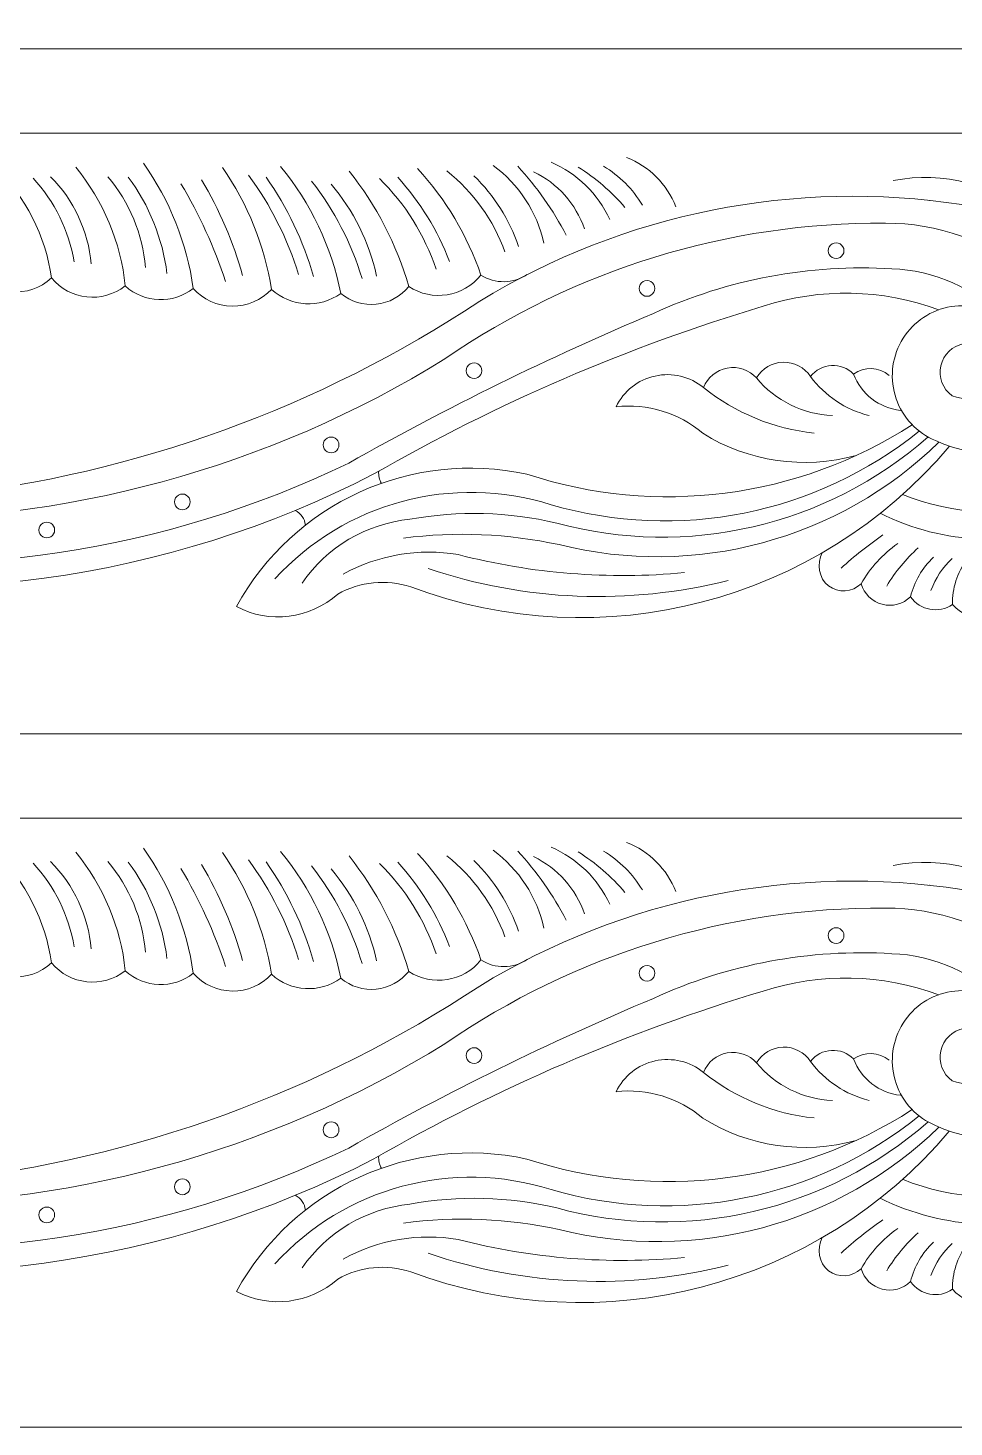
# Model space of a CAD drawing. Header units: millimetres. Extents: x 4338 to 4582, y 3188 to 3439.
# Drawn here: x 4460.5 to 4501, y 3316.9 to 3378 of the extents above; entities that cross this region are included whole.
import ezdxf

# ---------------------------------------------------------------- set-up
doc = ezdxf.new("R2010")
doc.units = ezdxf.units.MM
doc.header["$MEASUREMENT"] = 0
doc.layers.add('SITARA ALL', color=18, linetype='Continuous', true_color=0x000000)

msp = doc.modelspace()

# ---------------------------------------------------------------- linework, layer by layer
at = {"layer": 'SITARA ALL', "lineweight": 9}
for points, knots in [([(4337.525, 3438.894), (4337.525, 3438.894), (4581.525, 3438.894), (4581.525, 3438.894), (4581.525, 3438.894), (4581.525, 3316.894), (4581.525, 3316.894), (4581.525, 3316.894), (4337.525, 3316.894), (4337.525, 3316.894), (4337.525, 3316.894), (4337.525, 3438.894), (4337.525, 3438.894)], [0, 0, 0, 0, 0.25, 0.25, 0.25, 0.5, 0.5, 0.5, 0.75, 0.75, 0.75, 1, 1, 1, 1]), ([(4539.525, 3349.167), (4539.525, 3349.167), (4535.762, 3349.167), (4535.762, 3349.167), (4535.762, 3349.167), (4535.762, 3373.394), (4535.762, 3373.394), (4535.762, 3373.394), (4439.525, 3373.394), (4439.525, 3373.394), (4439.525, 3373.394), (4343.288, 3373.394), (4343.288, 3373.394), (4343.288, 3373.394), (4343.288, 3349.167), (4343.288, 3349.167), (4343.288, 3349.167), (4339.525, 3349.167), (4339.525, 3349.167), (4339.525, 3349.167), (4339.525, 3377.076), (4339.525, 3377.076)], [0, 0, 0, 0, 0.125, 0.125, 0.125, 0.25, 0.25, 0.25, 0.375, 0.375, 0.375, 0.5, 0.5, 0.5, 0.625, 0.625, 0.625, 0.75, 0.75, 0.75, 1, 1, 1, 1]), ([(4539.525, 3377.076), (4539.525, 3377.076), (4539.525, 3349.167), (4539.525, 3349.167), (4539.525, 3349.167), (4539.525, 3377.076), (4539.525, 3377.076), (4539.525, 3377.076), (4439.525, 3377.076), (4439.525, 3377.076), (4439.525, 3377.076), (4339.525, 3377.076), (4339.525, 3377.076), (4339.525, 3377.076), (4339.525, 3349.167), (4339.525, 3349.167)], [0, 0, 0, 0, 0.166667, 0.166667, 0.166667, 0.333333, 0.333333, 0.333333, 0.5, 0.5, 0.5, 0.666667, 0.666667, 0.666667, 1, 1, 1, 1]), ([(4451.101, 3372.088), (4452.962, 3371.255), (4454.39, 3369.678), (4455.037, 3367.744), (4455.384, 3367.236), (4455.941, 3366.911), (4456.553, 3366.857), (4457.166, 3366.802), (4457.768, 3367.023), (4458.199, 3367.461), (4458.561, 3366.914), (4459.146, 3366.556), (4459.798, 3366.481), (4460.449, 3366.407), (4461.098, 3366.621), (4461.574, 3367.072), (4462.381, 3366.107), (4463.805, 3365.953), (4464.799, 3366.725), (4465.629, 3365.968), (4466.884, 3365.921), (4467.767, 3366.616)], [0, 0, 0, 0, 0.125, 0.125, 0.125, 0.25, 0.25, 0.25, 0.375, 0.375, 0.375, 0.5, 0.5, 0.5, 0.625, 0.625, 0.625, 0.75, 0.75, 0.75, 1, 1, 1, 1]), ([(4465.59, 3372.084), (4466.74, 3370.46), (4467.486, 3368.585), (4467.767, 3366.616), (4468.2, 3366.131), (4468.817, 3365.851), (4469.468, 3365.843), (4470.118, 3365.835), (4470.739, 3366.098), (4471.184, 3366.573), (4470.88, 3368.485), (4470.15, 3370.303), (4469.047, 3371.895)], [0, 0, 0, 0, 0.2, 0.2, 0.2, 0.4, 0.4, 0.4, 0.6, 0.6, 0.6, 1, 1, 1, 1]), ([(4445.383, 3360.957), (4444.872, 3361.006), (4444.371, 3360.789), (4444.057, 3360.383), (4443.743, 3359.976), (4443.658, 3359.442), (4443.835, 3358.96), (4444.464, 3356.766), (4446.41, 3355.21), (4448.689, 3355.081), (4457.51, 3353.752), (4466.523, 3355.111), (4474.559, 3358.987), (4478.866, 3361.423), (4483.313, 3363.606), (4487.875, 3365.523), (4491.13, 3367.022), (4494.707, 3367.692), (4498.284, 3367.473), (4500.139, 3367.417), (4501.898, 3366.626), (4503.174, 3365.276), (4502.465, 3365.791), (4501.571, 3365.979), (4500.715, 3365.791), (4499.86, 3365.604), (4499.128, 3365.064), (4498.7, 3364.3), (4498.272, 3363.536), (4498.191, 3362.626), (4498.477, 3361.798), (4498.764, 3360.971), (4499.386, 3360.307), (4500.195, 3359.972), (4502.137, 3359.012), (4504.48, 3359.451), (4505.943, 3361.05), (4507.405, 3362.648), (4507.673, 3364.959), (4506.545, 3366.809), (4505.399, 3368.664), (4503.504, 3369.93), (4501.351, 3370.276), (4494.048, 3371.404), (4486.586, 3369.911), (4480.281, 3366.058), (4473.277, 3361.42), (4465.267, 3358.512), (4456.918, 3357.574), (4453.618, 3357.217), (4450.279, 3357.578), (4447.131, 3358.632)], [0, 0, 0, 0, 0.055556, 0.055556, 0.055556, 0.111111, 0.111111, 0.111111, 0.166667, 0.166667, 0.166667, 0.222222, 0.222222, 0.222222, 0.277778, 0.277778, 0.277778, 0.333333, 0.333333, 0.333333, 0.388889, 0.388889, 0.388889, 0.444444, 0.444444, 0.444444, 0.5, 0.5, 0.5, 0.555556, 0.555556, 0.555556, 0.611111, 0.611111, 0.611111, 0.666667, 0.666667, 0.666667, 0.722222, 0.722222, 0.722222, 0.777778, 0.777778, 0.777778, 0.833333, 0.833333, 0.833333, 0.888889, 0.888889, 0.888889, 1, 1, 1, 1]), ([(4482.361, 3367.222), (4481.751, 3366.814), (4480.958, 3366.806), (4480.339, 3367.199), (4479.574, 3366.244), (4478.204, 3366.029), (4477.181, 3366.702), (4476.651, 3368.537), (4475.766, 3370.248), (4474.576, 3371.742)], [0, 0, 0, 0, 0.25, 0.25, 0.25, 0.5, 0.5, 0.5, 1, 1, 1, 1]), ([(4502.006, 3361.609), (4503.363, 3361.593), (4504.59, 3362.416), (4505.089, 3363.677), (4505.589, 3364.939), (4505.278, 3366.36), (4504.278, 3367.276), (4502.495, 3368.695), (4500.285, 3369.468), (4498.007, 3369.468), (4491.135, 3369.51), (4484.42, 3367.442), (4478.765, 3363.538), (4471.05, 3358.77), (4462.114, 3356.339), (4453.048, 3356.539), (4450.609, 3356.586), (4448.21, 3357.178), (4446.03, 3358.271)], [0, 0, 0, 0, 0.142857, 0.142857, 0.142857, 0.285714, 0.285714, 0.285714, 0.428571, 0.428571, 0.428571, 0.571429, 0.571429, 0.571429, 0.714286, 0.714286, 0.714286, 1, 1, 1, 1]), ([(4496.196, 3368.264), (4496.196, 3368.387), (4496.13, 3368.5), (4496.024, 3368.562), (4495.917, 3368.623), (4495.786, 3368.623), (4495.68, 3368.562), (4495.573, 3368.5), (4495.508, 3368.387), (4495.508, 3368.264), (4495.508, 3368.141), (4495.573, 3368.027), (4495.68, 3367.966), (4495.786, 3367.905), (4495.917, 3367.905), (4496.024, 3367.966), (4496.13, 3368.027), (4496.196, 3368.141), (4496.196, 3368.264)], [0, 0, 0, 0, 0.166667, 0.166667, 0.166667, 0.333333, 0.333333, 0.333333, 0.5, 0.5, 0.5, 0.666667, 0.666667, 0.666667, 0.833333, 0.833333, 0.833333, 1, 1, 1, 1]), ([(4446.334, 3360.5), (4445.868, 3360.963), (4445.121, 3360.979), (4444.635, 3360.538), (4444.148, 3360.096), (4443.942, 3359.585), (4444.359, 3359.077), (4445.048, 3358.272), (4446.238, 3358.129), (4447.098, 3358.746), (4447.959, 3359.364), (4448.32, 3360.311), (4447.779, 3361.222), (4447.051, 3362.241), (4445.747, 3362.671), (4444.556, 3362.284), (4443.365, 3361.898), (4442.562, 3360.82), (4442.572, 3359.568), (4442.396, 3357.237), (4443.894, 3355.111), (4446.149, 3354.496), (4456.159, 3352.408), (4466.577, 3353.825), (4475.664, 3358.514), (4481.03, 3361.605), (4486.738, 3364.062), (4492.67, 3365.838), (4495.169, 3366.65), (4497.871, 3366.595), (4500.335, 3365.683)], [0, 0, 0, 0, 0.090909, 0.090909, 0.090909, 0.181818, 0.181818, 0.181818, 0.272727, 0.272727, 0.272727, 0.363636, 0.363636, 0.363636, 0.454545, 0.454545, 0.454545, 0.545455, 0.545455, 0.545455, 0.636364, 0.636364, 0.636364, 0.727273, 0.727273, 0.727273, 0.818182, 0.818182, 0.818182, 1, 1, 1, 1]), ([(4471.184, 3366.573), (4472.026, 3365.806), (4473.289, 3365.734), (4474.212, 3366.4), (4474.644, 3366.039), (4475.203, 3365.868), (4475.762, 3365.926), (4476.321, 3365.983), (4476.832, 3366.262), (4477.181, 3366.702)], [0, 0, 0, 0, 0.25, 0.25, 0.25, 0.5, 0.5, 0.5, 1, 1, 1, 1]), ([(4487.936, 3366.618), (4487.936, 3366.741), (4487.87, 3366.855), (4487.764, 3366.916), (4487.657, 3366.977), (4487.526, 3366.977), (4487.42, 3366.916), (4487.313, 3366.855), (4487.248, 3366.741), (4487.248, 3366.618), (4487.248, 3366.495), (4487.313, 3366.382), (4487.42, 3366.32), (4487.526, 3366.259), (4487.657, 3366.259), (4487.764, 3366.32), (4487.87, 3366.382), (4487.936, 3366.495), (4487.936, 3366.618)], [0, 0, 0, 0, 0.166667, 0.166667, 0.166667, 0.333333, 0.333333, 0.333333, 0.5, 0.5, 0.5, 0.666667, 0.666667, 0.666667, 0.833333, 0.833333, 0.833333, 1, 1, 1, 1]), ([(4501.439, 3364.208), (4500.94, 3364.113), (4500.544, 3363.731), (4500.432, 3363.235), (4500.32, 3362.739), (4500.506, 3362.228), (4500.917, 3361.928), (4501.97, 3361.529), (4503.149, 3362.043), (4503.573, 3363.087), (4503.997, 3364.13), (4504.207, 3364.828), (4503.174, 3365.276)], [0, 0, 0, 0, 0.2, 0.2, 0.2, 0.4, 0.4, 0.4, 0.6, 0.6, 0.6, 1, 1, 1, 1]), ([(4480.378, 3363.024), (4480.378, 3363.147), (4480.312, 3363.26), (4480.206, 3363.322), (4480.1, 3363.383), (4479.969, 3363.383), (4479.862, 3363.322), (4479.756, 3363.26), (4479.69, 3363.147), (4479.69, 3363.024), (4479.69, 3362.901), (4479.756, 3362.788), (4479.862, 3362.726), (4479.969, 3362.665), (4480.1, 3362.665), (4480.206, 3362.726), (4480.312, 3362.788), (4480.378, 3362.901), (4480.378, 3363.024)], [0, 0, 0, 0, 0.166667, 0.166667, 0.166667, 0.333333, 0.333333, 0.333333, 0.5, 0.5, 0.5, 0.666667, 0.666667, 0.666667, 0.833333, 0.833333, 0.833333, 1, 1, 1, 1]), ([(4497.292, 3361.066), (4496.267, 3361.319), (4495.363, 3361.923), (4494.737, 3362.772), (4494.47, 3363.171), (4494.016, 3363.405), (4493.536, 3363.391), (4493.056, 3363.378), (4492.619, 3363.122), (4492.375, 3362.707), (4492.054, 3363.063), (4491.571, 3363.227), (4491.099, 3363.14), (4490.628, 3363.053), (4490.237, 3362.732), (4490.063, 3362.285), (4491.451, 3361.174), (4493.129, 3360.484), (4494.897, 3360.298)], [0, 0, 0, 0, 0.142857, 0.142857, 0.142857, 0.285714, 0.285714, 0.285714, 0.428571, 0.428571, 0.428571, 0.571429, 0.571429, 0.571429, 0.714286, 0.714286, 0.714286, 1, 1, 1, 1]), ([(4490.063, 3362.285), (4489.472, 3362.77), (4488.691, 3362.957), (4487.945, 3362.792), (4487.198, 3362.627), (4486.571, 3362.133), (4486.239, 3361.445), (4487.606, 3361.604), (4488.978, 3361.186), (4490.025, 3360.291), (4492.024, 3359.046), (4494.452, 3358.693), (4496.723, 3359.318)], [0, 0, 0, 0, 0.2, 0.2, 0.2, 0.4, 0.4, 0.4, 0.6, 0.6, 0.6, 1, 1, 1, 1]), ([(4496.613, 3362.876), (4496.361, 3363.135), (4496.01, 3363.272), (4495.65, 3363.252), (4495.29, 3363.232), (4494.957, 3363.057), (4494.737, 3362.772)], [0, 0, 0, 0, 0.333333, 0.333333, 0.333333, 1, 1, 1, 1]), ([(4498.177, 3362.82), (4497.729, 3363.194), (4497.086, 3363.217), (4496.613, 3362.876), (4496.946, 3362.005), (4497.737, 3361.393), (4498.664, 3361.29)], [0, 0, 0, 0, 0.333333, 0.333333, 0.333333, 1, 1, 1, 1]), ([(4500.799, 3359.717), (4495.045, 3352.909), (4485.622, 3350.455), (4477.273, 3353.579), (4476.212, 3353.93), (4475.053, 3353.816), (4474.081, 3353.267), (4472.862, 3352.184), (4471.098, 3351.967), (4469.652, 3352.72), (4472.133, 3357.244), (4477.301, 3359.597), (4482.344, 3358.506), (4487.994, 3356.648), (4494.177, 3357.439), (4499.176, 3360.663)], [0, 0, 0, 0, 0.166667, 0.166667, 0.166667, 0.333333, 0.333333, 0.333333, 0.5, 0.5, 0.5, 0.666667, 0.666667, 0.666667, 1, 1, 1, 1]), ([(4499.483, 3360.388), (4494.977, 3356.748), (4488.968, 3355.547), (4483.408, 3357.171), (4479.092, 3358.534), (4474.382, 3357.272), (4471.331, 3353.929)], [0, 0, 0, 0, 0.333333, 0.333333, 0.333333, 1, 1, 1, 1]), ([(4499.87, 3360.13), (4495.437, 3356.235), (4489.341, 3354.824), (4483.647, 3356.37), (4481.542, 3356.868), (4479.357, 3356.924), (4477.228, 3356.536), (4475.327, 3356.34), (4473.608, 3355.323), (4472.522, 3353.751)], [0, 0, 0, 0, 0.25, 0.25, 0.25, 0.5, 0.5, 0.5, 1, 1, 1, 1]), ([(4474.134, 3359.782), (4474.134, 3359.905), (4474.068, 3360.018), (4473.962, 3360.08), (4473.856, 3360.141), (4473.724, 3360.141), (4473.618, 3360.08), (4473.512, 3360.018), (4473.446, 3359.905), (4473.446, 3359.782), (4473.446, 3359.659), (4473.512, 3359.545), (4473.618, 3359.484), (4473.724, 3359.423), (4473.856, 3359.423), (4473.962, 3359.484), (4474.068, 3359.545), (4474.134, 3359.659), (4474.134, 3359.782)], [0, 0, 0, 0, 0.166667, 0.166667, 0.166667, 0.333333, 0.333333, 0.333333, 0.5, 0.5, 0.5, 0.666667, 0.666667, 0.666667, 0.833333, 0.833333, 0.833333, 1, 1, 1, 1]), ([(4476.953, 3355.712), (4479.219, 3356.006), (4481.521, 3355.909), (4483.755, 3355.427), (4489.689, 3353.944), (4495.963, 3355.632), (4500.347, 3359.898)], [0, 0, 0, 0, 0.333333, 0.333333, 0.333333, 1, 1, 1, 1]), ([(4467.636, 3357.293), (4467.636, 3357.416), (4467.57, 3357.529), (4467.464, 3357.591), (4467.357, 3357.652), (4467.226, 3357.652), (4467.12, 3357.591), (4467.014, 3357.529), (4466.948, 3357.416), (4466.948, 3357.293), (4466.948, 3357.17), (4467.014, 3357.057), (4467.12, 3356.995), (4467.226, 3356.934), (4467.357, 3356.934), (4467.464, 3356.995), (4467.57, 3357.057), (4467.636, 3357.17), (4467.636, 3357.293)], [0, 0, 0, 0, 0.166667, 0.166667, 0.166667, 0.333333, 0.333333, 0.333333, 0.5, 0.5, 0.5, 0.666667, 0.666667, 0.666667, 0.833333, 0.833333, 0.833333, 1, 1, 1, 1]), ([(4461.711, 3356.065), (4461.711, 3356.188), (4461.646, 3356.301), (4461.539, 3356.363), (4461.433, 3356.424), (4461.302, 3356.424), (4461.195, 3356.363), (4461.089, 3356.301), (4461.023, 3356.188), (4461.023, 3356.065), (4461.023, 3355.942), (4461.089, 3355.828), (4461.195, 3355.767), (4461.302, 3355.706), (4461.433, 3355.706), (4461.539, 3355.767), (4461.646, 3355.828), (4461.711, 3355.942), (4461.711, 3356.065)], [0, 0, 0, 0, 0.166667, 0.166667, 0.166667, 0.333333, 0.333333, 0.333333, 0.5, 0.5, 0.5, 0.666667, 0.666667, 0.666667, 0.833333, 0.833333, 0.833333, 1, 1, 1, 1]), ([(4489.235, 3354.205), (4485.918, 3353.893), (4482.572, 3354.16), (4479.346, 3354.991), (4477.623, 3355.283), (4475.852, 3354.983), (4474.321, 3354.14)], [0, 0, 0, 0, 0.333333, 0.333333, 0.333333, 1, 1, 1, 1]), ([(4500.108, 3354.876), (4499.613, 3354.411), (4499.265, 3353.811), (4499.107, 3353.151), (4498.78, 3352.831), (4498.31, 3352.707), (4497.868, 3352.822), (4497.426, 3352.937), (4497.075, 3353.28), (4496.946, 3353.718), (4496.558, 3353.343), (4495.956, 3353.306), (4495.525, 3353.63), (4495.094, 3353.955), (4494.994, 3354.598), (4495.248, 3355.074)], [0, 0, 0, 0, 0.166667, 0.166667, 0.166667, 0.333333, 0.333333, 0.333333, 0.5, 0.5, 0.5, 0.666667, 0.666667, 0.666667, 1, 1, 1, 1]), ([(4501.56, 3354.764), (4501.143, 3354.201), (4500.924, 3353.516), (4500.938, 3352.816), (4501.301, 3352.402), (4501.828, 3352.168), (4502.379, 3352.177), (4502.93, 3352.168), (4503.456, 3352.402), (4503.82, 3352.816), (4503.833, 3353.516), (4503.615, 3354.201), (4503.198, 3354.764)], [0, 0, 0, 0, 0.2, 0.2, 0.2, 0.4, 0.4, 0.4, 0.6, 0.6, 0.6, 1, 1, 1, 1]), ([(4539.525, 3319.258), (4539.525, 3319.258), (4535.762, 3319.258), (4535.762, 3319.258), (4535.762, 3319.258), (4535.762, 3343.485), (4535.762, 3343.485), (4535.762, 3343.485), (4439.525, 3343.485), (4439.525, 3343.485), (4439.525, 3343.485), (4343.288, 3343.485), (4343.288, 3343.485), (4343.288, 3343.485), (4343.288, 3319.258), (4343.288, 3319.258), (4343.288, 3319.258), (4339.525, 3319.258), (4339.525, 3319.258), (4339.525, 3319.258), (4339.525, 3347.167), (4339.525, 3347.167)], [0, 0, 0, 0, 0.125, 0.125, 0.125, 0.25, 0.25, 0.25, 0.375, 0.375, 0.375, 0.5, 0.5, 0.5, 0.625, 0.625, 0.625, 0.75, 0.75, 0.75, 1, 1, 1, 1]), ([(4539.525, 3347.167), (4539.525, 3347.167), (4539.525, 3319.258), (4539.525, 3319.258), (4539.525, 3319.258), (4539.525, 3347.167), (4539.525, 3347.167), (4539.525, 3347.167), (4439.525, 3347.167), (4439.525, 3347.167), (4439.525, 3347.167), (4339.525, 3347.167), (4339.525, 3347.167), (4339.525, 3347.167), (4339.525, 3319.258), (4339.525, 3319.258)], [0, 0, 0, 0, 0.166667, 0.166667, 0.166667, 0.333333, 0.333333, 0.333333, 0.5, 0.5, 0.5, 0.666667, 0.666667, 0.666667, 1, 1, 1, 1]), ([(4451.101, 3342.179), (4452.962, 3341.346), (4454.39, 3339.769), (4455.037, 3337.835), (4455.384, 3337.327), (4455.941, 3337.002), (4456.553, 3336.948), (4457.166, 3336.893), (4457.768, 3337.114), (4458.199, 3337.552), (4458.561, 3337.005), (4459.146, 3336.647), (4459.798, 3336.572), (4460.449, 3336.498), (4461.098, 3336.712), (4461.574, 3337.163), (4462.381, 3336.198), (4463.805, 3336.044), (4464.799, 3336.816), (4465.629, 3336.059), (4466.884, 3336.012), (4467.767, 3336.707)], [0, 0, 0, 0, 0.125, 0.125, 0.125, 0.25, 0.25, 0.25, 0.375, 0.375, 0.375, 0.5, 0.5, 0.5, 0.625, 0.625, 0.625, 0.75, 0.75, 0.75, 1, 1, 1, 1]), ([(4465.59, 3342.175), (4466.74, 3340.551), (4467.486, 3338.676), (4467.767, 3336.707), (4468.2, 3336.222), (4468.817, 3335.942), (4469.468, 3335.934), (4470.118, 3335.926), (4470.739, 3336.189), (4471.184, 3336.664), (4470.88, 3338.576), (4470.15, 3340.394), (4469.047, 3341.986)], [0, 0, 0, 0, 0.2, 0.2, 0.2, 0.4, 0.4, 0.4, 0.6, 0.6, 0.6, 1, 1, 1, 1]), ([(4445.383, 3331.048), (4444.872, 3331.097), (4444.371, 3330.88), (4444.057, 3330.474), (4443.743, 3330.067), (4443.658, 3329.533), (4443.835, 3329.051), (4444.464, 3326.857), (4446.41, 3325.301), (4448.689, 3325.172), (4457.51, 3323.843), (4466.523, 3325.202), (4474.559, 3329.078), (4478.866, 3331.514), (4483.313, 3333.697), (4487.875, 3335.614), (4491.13, 3337.113), (4494.707, 3337.783), (4498.284, 3337.564), (4500.139, 3337.508), (4501.898, 3336.717), (4503.174, 3335.367), (4502.465, 3335.882), (4501.571, 3336.07), (4500.715, 3335.882), (4499.86, 3335.695), (4499.128, 3335.155), (4498.7, 3334.391), (4498.272, 3333.627), (4498.191, 3332.717), (4498.477, 3331.889), (4498.764, 3331.062), (4499.386, 3330.398), (4500.195, 3330.063), (4502.137, 3329.103), (4504.48, 3329.542), (4505.943, 3331.141), (4507.405, 3332.739), (4507.673, 3335.05), (4506.545, 3336.9), (4505.399, 3338.755), (4503.504, 3340.021), (4501.351, 3340.367), (4494.048, 3341.495), (4486.586, 3340.002), (4480.281, 3336.149), (4473.277, 3331.511), (4465.267, 3328.603), (4456.918, 3327.665), (4453.618, 3327.308), (4450.279, 3327.669), (4447.131, 3328.723)], [0, 0, 0, 0, 0.055556, 0.055556, 0.055556, 0.111111, 0.111111, 0.111111, 0.166667, 0.166667, 0.166667, 0.222222, 0.222222, 0.222222, 0.277778, 0.277778, 0.277778, 0.333333, 0.333333, 0.333333, 0.388889, 0.388889, 0.388889, 0.444444, 0.444444, 0.444444, 0.5, 0.5, 0.5, 0.555556, 0.555556, 0.555556, 0.611111, 0.611111, 0.611111, 0.666667, 0.666667, 0.666667, 0.722222, 0.722222, 0.722222, 0.777778, 0.777778, 0.777778, 0.833333, 0.833333, 0.833333, 0.888889, 0.888889, 0.888889, 1, 1, 1, 1]), ([(4482.361, 3337.313), (4481.751, 3336.905), (4480.958, 3336.897), (4480.339, 3337.29), (4479.574, 3336.335), (4478.204, 3336.12), (4477.181, 3336.793), (4476.651, 3338.628), (4475.766, 3340.339), (4474.576, 3341.833)], [0, 0, 0, 0, 0.25, 0.25, 0.25, 0.5, 0.5, 0.5, 1, 1, 1, 1]), ([(4502.006, 3331.7), (4503.363, 3331.684), (4504.59, 3332.507), (4505.089, 3333.768), (4505.589, 3335.03), (4505.278, 3336.451), (4504.278, 3337.367), (4502.495, 3338.786), (4500.285, 3339.559), (4498.007, 3339.559), (4491.135, 3339.601), (4484.42, 3337.533), (4478.765, 3333.629), (4471.05, 3328.861), (4462.114, 3326.43), (4453.048, 3326.63), (4450.609, 3326.677), (4448.21, 3327.269), (4446.03, 3328.362)], [0, 0, 0, 0, 0.142857, 0.142857, 0.142857, 0.285714, 0.285714, 0.285714, 0.428571, 0.428571, 0.428571, 0.571429, 0.571429, 0.571429, 0.714286, 0.714286, 0.714286, 1, 1, 1, 1]), ([(4496.196, 3338.355), (4496.196, 3338.478), (4496.13, 3338.591), (4496.024, 3338.653), (4495.917, 3338.714), (4495.786, 3338.714), (4495.68, 3338.653), (4495.573, 3338.591), (4495.508, 3338.478), (4495.508, 3338.355), (4495.508, 3338.232), (4495.573, 3338.118), (4495.68, 3338.057), (4495.786, 3337.996), (4495.917, 3337.996), (4496.024, 3338.057), (4496.13, 3338.118), (4496.196, 3338.232), (4496.196, 3338.355)], [0, 0, 0, 0, 0.166667, 0.166667, 0.166667, 0.333333, 0.333333, 0.333333, 0.5, 0.5, 0.5, 0.666667, 0.666667, 0.666667, 0.833333, 0.833333, 0.833333, 1, 1, 1, 1]), ([(4446.334, 3330.591), (4445.868, 3331.054), (4445.121, 3331.07), (4444.635, 3330.629), (4444.148, 3330.187), (4443.942, 3329.676), (4444.359, 3329.168), (4445.048, 3328.363), (4446.238, 3328.22), (4447.098, 3328.837), (4447.959, 3329.455), (4448.32, 3330.402), (4447.779, 3331.313), (4447.051, 3332.332), (4445.747, 3332.762), (4444.556, 3332.375), (4443.365, 3331.989), (4442.562, 3330.911), (4442.572, 3329.659), (4442.396, 3327.328), (4443.894, 3325.202), (4446.149, 3324.587), (4456.159, 3322.499), (4466.577, 3323.916), (4475.664, 3328.605), (4481.03, 3331.696), (4486.738, 3334.153), (4492.67, 3335.929), (4495.169, 3336.741), (4497.871, 3336.686), (4500.335, 3335.774)], [0, 0, 0, 0, 0.090909, 0.090909, 0.090909, 0.181818, 0.181818, 0.181818, 0.272727, 0.272727, 0.272727, 0.363636, 0.363636, 0.363636, 0.454545, 0.454545, 0.454545, 0.545455, 0.545455, 0.545455, 0.636364, 0.636364, 0.636364, 0.727273, 0.727273, 0.727273, 0.818182, 0.818182, 0.818182, 1, 1, 1, 1]), ([(4471.184, 3336.664), (4472.026, 3335.897), (4473.289, 3335.825), (4474.212, 3336.491), (4474.644, 3336.13), (4475.203, 3335.959), (4475.762, 3336.017), (4476.321, 3336.074), (4476.832, 3336.353), (4477.181, 3336.793)], [0, 0, 0, 0, 0.25, 0.25, 0.25, 0.5, 0.5, 0.5, 1, 1, 1, 1]), ([(4487.936, 3336.709), (4487.936, 3336.832), (4487.87, 3336.946), (4487.764, 3337.007), (4487.657, 3337.068), (4487.526, 3337.068), (4487.42, 3337.007), (4487.313, 3336.946), (4487.248, 3336.832), (4487.248, 3336.709), (4487.248, 3336.586), (4487.313, 3336.473), (4487.42, 3336.411), (4487.526, 3336.35), (4487.657, 3336.35), (4487.764, 3336.411), (4487.87, 3336.473), (4487.936, 3336.586), (4487.936, 3336.709)], [0, 0, 0, 0, 0.166667, 0.166667, 0.166667, 0.333333, 0.333333, 0.333333, 0.5, 0.5, 0.5, 0.666667, 0.666667, 0.666667, 0.833333, 0.833333, 0.833333, 1, 1, 1, 1]), ([(4501.439, 3334.299), (4500.94, 3334.204), (4500.544, 3333.822), (4500.432, 3333.326), (4500.32, 3332.83), (4500.506, 3332.319), (4500.917, 3332.019), (4501.97, 3331.62), (4503.149, 3332.134), (4503.573, 3333.178), (4503.997, 3334.221), (4504.207, 3334.919), (4503.174, 3335.367)], [0, 0, 0, 0, 0.2, 0.2, 0.2, 0.4, 0.4, 0.4, 0.6, 0.6, 0.6, 1, 1, 1, 1]), ([(4480.378, 3333.115), (4480.378, 3333.238), (4480.312, 3333.351), (4480.206, 3333.413), (4480.1, 3333.474), (4479.969, 3333.474), (4479.862, 3333.413), (4479.756, 3333.351), (4479.69, 3333.238), (4479.69, 3333.115), (4479.69, 3332.992), (4479.756, 3332.879), (4479.862, 3332.817), (4479.969, 3332.756), (4480.1, 3332.756), (4480.206, 3332.817), (4480.312, 3332.879), (4480.378, 3332.992), (4480.378, 3333.115)], [0, 0, 0, 0, 0.166667, 0.166667, 0.166667, 0.333333, 0.333333, 0.333333, 0.5, 0.5, 0.5, 0.666667, 0.666667, 0.666667, 0.833333, 0.833333, 0.833333, 1, 1, 1, 1]), ([(4497.292, 3331.157), (4496.267, 3331.41), (4495.363, 3332.014), (4494.737, 3332.863), (4494.47, 3333.262), (4494.016, 3333.496), (4493.536, 3333.482), (4493.056, 3333.469), (4492.619, 3333.213), (4492.375, 3332.798), (4492.054, 3333.154), (4491.571, 3333.318), (4491.099, 3333.231), (4490.628, 3333.144), (4490.237, 3332.823), (4490.063, 3332.376), (4491.451, 3331.265), (4493.129, 3330.575), (4494.897, 3330.389)], [0, 0, 0, 0, 0.142857, 0.142857, 0.142857, 0.285714, 0.285714, 0.285714, 0.428571, 0.428571, 0.428571, 0.571429, 0.571429, 0.571429, 0.714286, 0.714286, 0.714286, 1, 1, 1, 1]), ([(4490.063, 3332.376), (4489.472, 3332.861), (4488.691, 3333.048), (4487.945, 3332.883), (4487.198, 3332.718), (4486.571, 3332.224), (4486.239, 3331.536), (4487.606, 3331.695), (4488.978, 3331.277), (4490.025, 3330.382), (4492.024, 3329.137), (4494.452, 3328.784), (4496.723, 3329.409)], [0, 0, 0, 0, 0.2, 0.2, 0.2, 0.4, 0.4, 0.4, 0.6, 0.6, 0.6, 1, 1, 1, 1]), ([(4496.613, 3332.967), (4496.361, 3333.226), (4496.01, 3333.363), (4495.65, 3333.343), (4495.29, 3333.323), (4494.957, 3333.148), (4494.737, 3332.863)], [0, 0, 0, 0, 0.333333, 0.333333, 0.333333, 1, 1, 1, 1]), ([(4498.177, 3332.91), (4497.729, 3333.285), (4497.086, 3333.308), (4496.613, 3332.967), (4496.946, 3332.096), (4497.737, 3331.484), (4498.664, 3331.381)], [0, 0, 0, 0, 0.333333, 0.333333, 0.333333, 1, 1, 1, 1]), ([(4500.799, 3329.808), (4495.045, 3323), (4485.622, 3320.546), (4477.273, 3323.67), (4476.212, 3324.021), (4475.053, 3323.907), (4474.081, 3323.358), (4472.862, 3322.275), (4471.098, 3322.058), (4469.652, 3322.811), (4472.133, 3327.335), (4477.301, 3329.688), (4482.344, 3328.597), (4487.994, 3326.739), (4494.177, 3327.53), (4499.176, 3330.754)], [0, 0, 0, 0, 0.166667, 0.166667, 0.166667, 0.333333, 0.333333, 0.333333, 0.5, 0.5, 0.5, 0.666667, 0.666667, 0.666667, 1, 1, 1, 1]), ([(4499.483, 3330.479), (4494.977, 3326.839), (4488.968, 3325.638), (4483.408, 3327.262), (4479.092, 3328.625), (4474.382, 3327.363), (4471.331, 3324.02)], [0, 0, 0, 0, 0.333333, 0.333333, 0.333333, 1, 1, 1, 1]), ([(4499.87, 3330.221), (4495.437, 3326.326), (4489.341, 3324.915), (4483.647, 3326.461), (4481.542, 3326.959), (4479.357, 3327.015), (4477.228, 3326.627), (4475.327, 3326.431), (4473.608, 3325.414), (4472.522, 3323.842)], [0, 0, 0, 0, 0.25, 0.25, 0.25, 0.5, 0.5, 0.5, 1, 1, 1, 1]), ([(4474.134, 3329.873), (4474.134, 3329.996), (4474.068, 3330.109), (4473.962, 3330.171), (4473.856, 3330.232), (4473.724, 3330.232), (4473.618, 3330.171), (4473.512, 3330.109), (4473.446, 3329.996), (4473.446, 3329.873), (4473.446, 3329.75), (4473.512, 3329.636), (4473.618, 3329.575), (4473.724, 3329.514), (4473.856, 3329.514), (4473.962, 3329.575), (4474.068, 3329.636), (4474.134, 3329.75), (4474.134, 3329.873)], [0, 0, 0, 0, 0.166667, 0.166667, 0.166667, 0.333333, 0.333333, 0.333333, 0.5, 0.5, 0.5, 0.666667, 0.666667, 0.666667, 0.833333, 0.833333, 0.833333, 1, 1, 1, 1]), ([(4476.953, 3325.803), (4479.219, 3326.097), (4481.521, 3326), (4483.755, 3325.518), (4489.689, 3324.035), (4495.963, 3325.723), (4500.347, 3329.989)], [0, 0, 0, 0, 0.333333, 0.333333, 0.333333, 1, 1, 1, 1]), ([(4467.636, 3327.384), (4467.636, 3327.507), (4467.57, 3327.62), (4467.464, 3327.682), (4467.357, 3327.743), (4467.226, 3327.743), (4467.12, 3327.682), (4467.014, 3327.62), (4466.948, 3327.507), (4466.948, 3327.384), (4466.948, 3327.261), (4467.014, 3327.148), (4467.12, 3327.086), (4467.226, 3327.025), (4467.357, 3327.025), (4467.464, 3327.086), (4467.57, 3327.148), (4467.636, 3327.261), (4467.636, 3327.384)], [0, 0, 0, 0, 0.166667, 0.166667, 0.166667, 0.333333, 0.333333, 0.333333, 0.5, 0.5, 0.5, 0.666667, 0.666667, 0.666667, 0.833333, 0.833333, 0.833333, 1, 1, 1, 1]), ([(4461.711, 3326.156), (4461.711, 3326.279), (4461.646, 3326.392), (4461.539, 3326.454), (4461.433, 3326.515), (4461.302, 3326.515), (4461.195, 3326.454), (4461.089, 3326.392), (4461.023, 3326.279), (4461.023, 3326.156), (4461.023, 3326.033), (4461.089, 3325.919), (4461.195, 3325.858), (4461.302, 3325.797), (4461.433, 3325.797), (4461.539, 3325.858), (4461.646, 3325.919), (4461.711, 3326.033), (4461.711, 3326.156)], [0, 0, 0, 0, 0.166667, 0.166667, 0.166667, 0.333333, 0.333333, 0.333333, 0.5, 0.5, 0.5, 0.666667, 0.666667, 0.666667, 0.833333, 0.833333, 0.833333, 1, 1, 1, 1]), ([(4489.235, 3324.296), (4485.918, 3323.984), (4482.572, 3324.251), (4479.346, 3325.082), (4477.623, 3325.374), (4475.852, 3325.074), (4474.321, 3324.231)], [0, 0, 0, 0, 0.333333, 0.333333, 0.333333, 1, 1, 1, 1]), ([(4500.108, 3324.967), (4499.613, 3324.502), (4499.265, 3323.902), (4499.107, 3323.242), (4498.78, 3322.922), (4498.31, 3322.798), (4497.868, 3322.913), (4497.426, 3323.028), (4497.075, 3323.371), (4496.946, 3323.809), (4496.558, 3323.434), (4495.956, 3323.397), (4495.525, 3323.721), (4495.094, 3324.046), (4494.994, 3324.689), (4495.248, 3325.165)], [0, 0, 0, 0, 0.166667, 0.166667, 0.166667, 0.333333, 0.333333, 0.333333, 0.5, 0.5, 0.5, 0.666667, 0.666667, 0.666667, 1, 1, 1, 1]), ([(4501.56, 3324.855), (4501.143, 3324.292), (4500.924, 3323.607), (4500.938, 3322.907), (4501.301, 3322.493), (4501.828, 3322.259), (4502.379, 3322.268), (4502.93, 3322.259), (4503.456, 3322.493), (4503.82, 3322.907), (4503.833, 3323.607), (4503.615, 3324.292), (4503.198, 3324.855)], [0, 0, 0, 0, 0.2, 0.2, 0.2, 0.4, 0.4, 0.4, 0.6, 0.6, 0.6, 1, 1, 1, 1])]:
    msp.add_open_spline(points, degree=3, knots=knots, dxfattribs=at)
for points in [[(4461.574, 3367.072), (4461.318, 3368.918), (4460.447, 3370.623), (4459.101, 3371.912)], [(4464.799, 3366.725), (4464.602, 3368.629), (4463.849, 3370.432), (4462.632, 3371.909)], [(4474.212, 3366.4), (4473.808, 3368.436), (4472.904, 3370.339), (4471.581, 3371.938)], [(4483.088, 3368.59), (4482.786, 3369.956), (4481.996, 3371.164), (4480.866, 3371.989)], [(4484.06, 3368.937), (4483.495, 3370.035), (4482.783, 3371.05), (4481.942, 3371.954)], [(4485.969, 3369.63), (4485.449, 3370.751), (4484.535, 3371.64), (4483.4, 3372.127)], [(4486.628, 3370.151), (4486.039, 3370.841), (4485.348, 3371.437), (4484.58, 3371.919)], [(4487.392, 3370.255), (4486.972, 3370.952), (4486.388, 3371.535), (4485.691, 3371.954)], [(4488.849, 3370.185), (4488.465, 3371.172), (4487.684, 3371.952), (4486.697, 3372.335)], [(4462.563, 3367.774), (4462.337, 3369.143), (4461.712, 3370.414), (4460.767, 3371.43)], [(4463.308, 3367.686), (4463.179, 3369.125), (4462.552, 3370.472), (4461.534, 3371.496)], [(4465.675, 3367.533), (4465.558, 3368.994), (4464.983, 3370.381), (4464.032, 3371.496)], [(4466.617, 3367.27), (4466.427, 3368.794), (4465.846, 3370.242), (4464.93, 3371.474)], [(4469.926, 3367.183), (4469.509, 3368.648), (4468.905, 3370.054), (4468.129, 3371.364)], [(4472.367, 3367.225), (4471.884, 3368.783), (4471.146, 3370.25), (4470.183, 3371.567)], [(4473.022, 3367.137), (4472.581, 3368.692), (4471.879, 3370.16), (4470.947, 3371.48)], [(4475.141, 3367.05), (4474.675, 3368.593), (4473.927, 3370.035), (4472.935, 3371.305)], [(4478.376, 3367.464), (4477.872, 3368.955), (4477.027, 3370.308), (4475.908, 3371.414)], [(4478.957, 3367.792), (4478.449, 3369.152), (4477.683, 3370.399), (4476.701, 3371.468)], [(4480.339, 3367.199), (4479.744, 3368.923), (4478.801, 3370.505), (4477.569, 3371.85)], [(4481.387, 3368.209), (4480.885, 3369.599), (4480.008, 3370.823), (4478.853, 3371.746)], [(4481.977, 3368.451), (4481.578, 3369.618), (4480.913, 3370.674), (4480.033, 3371.538)], [(4484.858, 3369.214), (4484.484, 3370.312), (4483.683, 3371.212), (4482.637, 3371.711)], [(4504.491, 3369.672), (4502.81, 3371.15), (4500.539, 3371.762), (4498.344, 3371.325)], [(4469.181, 3366.92), (4468.689, 3368.41), (4468.035, 3369.842), (4467.231, 3371.189)], [(4475.774, 3367.159), (4475.457, 3368.643), (4474.774, 3370.022), (4473.787, 3371.175)], [(4499.944, 3370.46), (4499.944, 3370.46), (4499.93, 3370.46), (4499.93, 3370.46)], [(4492.375, 3362.707), (4493.2, 3361.714), (4494.406, 3361.117), (4495.696, 3361.065)], [(4475.871, 3358.633), (4475.855, 3358.449), (4475.895, 3358.264), (4475.986, 3358.103)], [(4498.761, 3357.62), (4500.988, 3356.702), (4503.471, 3356.616), (4505.756, 3357.38)], [(4472.665, 3356.275), (4472.641, 3356.553), (4472.473, 3356.798), (4472.223, 3356.921)], [(4497.781, 3356.795), (4500.563, 3355.413), (4503.801, 3355.283), (4506.685, 3356.44)], [(4497.901, 3355.85), (4497.255, 3355.413), (4496.644, 3354.927), (4496.071, 3354.397)], [(4498.544, 3355.471), (4497.89, 3355.01), (4497.345, 3354.412), (4496.946, 3353.718)], [(4499.443, 3355.286), (4498.9, 3354.805), (4498.435, 3354.244), (4498.064, 3353.621)], [(4500.926, 3354.822), (4500.504, 3354.439), (4500.186, 3353.957), (4499.999, 3353.419)], [(4478.027, 3354.389), (4482.255, 3352.956), (4486.804, 3352.774), (4491.133, 3353.865)], [(4499.107, 3353.151), (4499.522, 3352.554), (4500.339, 3352.404), (4500.938, 3352.816)], [(4461.574, 3337.163), (4461.318, 3339.009), (4460.447, 3340.714), (4459.101, 3342.003)], [(4464.799, 3336.816), (4464.602, 3338.72), (4463.849, 3340.523), (4462.632, 3342)], [(4474.212, 3336.491), (4473.808, 3338.527), (4472.904, 3340.43), (4471.581, 3342.029)], [(4483.088, 3338.681), (4482.786, 3340.047), (4481.996, 3341.255), (4480.866, 3342.08)], [(4484.06, 3339.028), (4483.495, 3340.126), (4482.783, 3341.141), (4481.942, 3342.045)], [(4485.969, 3339.721), (4485.449, 3340.842), (4484.535, 3341.731), (4483.4, 3342.218)], [(4486.628, 3340.242), (4486.039, 3340.932), (4485.348, 3341.528), (4484.58, 3342.01)], [(4487.392, 3340.346), (4486.972, 3341.043), (4486.388, 3341.626), (4485.691, 3342.045)], [(4488.849, 3340.276), (4488.465, 3341.263), (4487.684, 3342.043), (4486.697, 3342.426)], [(4462.563, 3337.865), (4462.337, 3339.234), (4461.712, 3340.505), (4460.767, 3341.521)], [(4463.308, 3337.777), (4463.179, 3339.216), (4462.552, 3340.563), (4461.534, 3341.587)], [(4465.675, 3337.624), (4465.558, 3339.085), (4464.983, 3340.472), (4464.032, 3341.587)], [(4466.617, 3337.361), (4466.427, 3338.885), (4465.846, 3340.333), (4464.93, 3341.565)], [(4469.926, 3337.274), (4469.509, 3338.739), (4468.905, 3340.144), (4468.129, 3341.455)], [(4472.367, 3337.316), (4471.884, 3338.874), (4471.146, 3340.341), (4470.183, 3341.658)], [(4473.022, 3337.228), (4472.581, 3338.783), (4471.879, 3340.251), (4470.947, 3341.571)], [(4475.141, 3337.141), (4474.675, 3338.684), (4473.927, 3340.126), (4472.935, 3341.396)], [(4478.376, 3337.555), (4477.872, 3339.046), (4477.027, 3340.399), (4475.908, 3341.505)], [(4478.957, 3337.883), (4478.449, 3339.243), (4477.683, 3340.49), (4476.701, 3341.559)], [(4480.339, 3337.29), (4479.744, 3339.014), (4478.801, 3340.596), (4477.569, 3341.941)], [(4481.387, 3338.3), (4480.885, 3339.69), (4480.008, 3340.914), (4478.853, 3341.837)], [(4481.977, 3338.542), (4481.578, 3339.709), (4480.913, 3340.765), (4480.033, 3341.629)], [(4484.858, 3339.305), (4484.484, 3340.403), (4483.683, 3341.303), (4482.637, 3341.802)], [(4504.491, 3339.763), (4502.81, 3341.241), (4500.539, 3341.853), (4498.344, 3341.416)], [(4469.181, 3337.011), (4468.689, 3338.501), (4468.035, 3339.933), (4467.231, 3341.28)], [(4475.774, 3337.25), (4475.457, 3338.734), (4474.774, 3340.113), (4473.787, 3341.266)], [(4499.944, 3340.551), (4499.944, 3340.551), (4499.93, 3340.551), (4499.93, 3340.551)], [(4492.375, 3332.798), (4493.2, 3331.805), (4494.406, 3331.208), (4495.696, 3331.156)], [(4475.871, 3328.724), (4475.855, 3328.54), (4475.895, 3328.355), (4475.986, 3328.194)], [(4498.761, 3327.711), (4500.988, 3326.793), (4503.471, 3326.707), (4505.756, 3327.471)], [(4472.665, 3326.366), (4472.641, 3326.644), (4472.473, 3326.889), (4472.223, 3327.012)], [(4497.781, 3326.886), (4500.563, 3325.504), (4503.801, 3325.374), (4506.685, 3326.531)], [(4497.901, 3325.941), (4497.255, 3325.504), (4496.644, 3325.018), (4496.071, 3324.488)], [(4498.544, 3325.562), (4497.89, 3325.101), (4497.345, 3324.503), (4496.946, 3323.809)], [(4499.443, 3325.377), (4498.9, 3324.896), (4498.435, 3324.335), (4498.064, 3323.712)], [(4500.926, 3324.913), (4500.504, 3324.53), (4500.186, 3324.048), (4499.999, 3323.51)], [(4478.027, 3324.48), (4482.255, 3323.047), (4486.804, 3322.865), (4491.133, 3323.956)], [(4499.107, 3323.242), (4499.522, 3322.645), (4500.339, 3322.495), (4500.938, 3322.907)]]:
    msp.add_open_spline(points, degree=3, dxfattribs=at)

doc.saveas('drawing.dxf')
